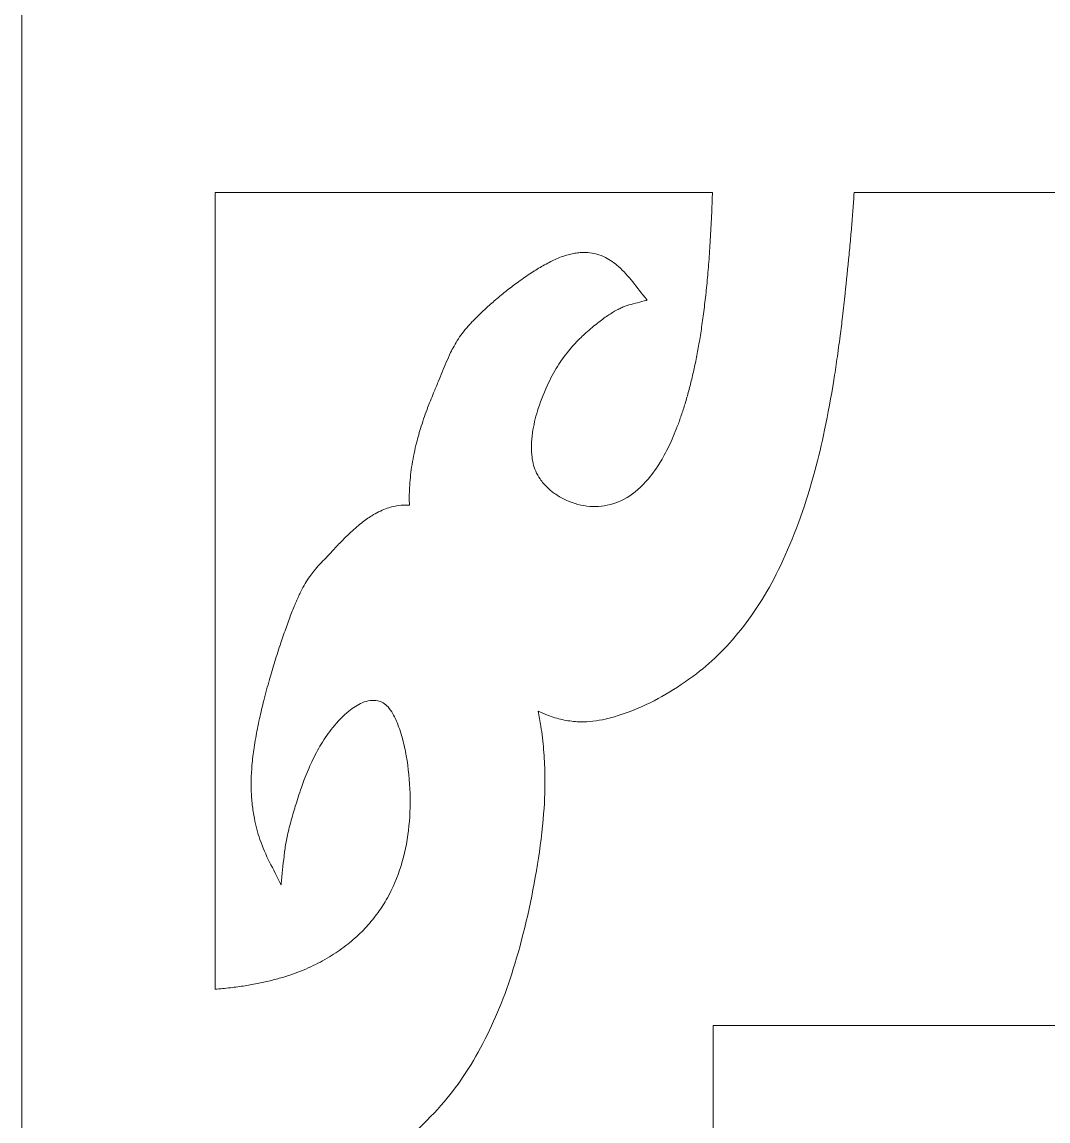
# Model space of a CAD drawing. Header units: centimetres. Extents: x 1.9 to 6.4, y -9.5 to 9.5.
# Drawn here: x 1.854 to 2.987, y -5.861 to -4.648 of the extents above; entities that cross this region are included whole.
import ezdxf

# ---------------------------------------------------------------- set-up
doc = ezdxf.new("R2010")
doc.units = ezdxf.units.CM
doc.header["$MEASUREMENT"] = 0
doc.layers.add('layer 1', color=7, linetype='Continuous')

msp = doc.modelspace()

# ---------------------------------------------------------------- linework, layer by layer
at = {"layer": 'layer 1', "color": 250, "lineweight": 9}
for points, knots in [([(6.38504, 9.5), (6.38504, 3.16667), (6.38504, -3.16666), (6.38504, -9.5), (6.38504, -9.5), (4.87466, -9.5), (3.36432, -9.5), (1.85394, -9.5), (1.85394, -9.5), (1.85394, -3.16666), (1.85394, 3.16667), (1.85394, 9.5), (1.85394, 9.5), (3.36432, 9.5), (4.87466, 9.5), (6.38504, 9.5)], [0, 0, 0, 0, 0.2, 0.2, 0.2, 0.2, 0.4, 0.4, 0.4, 0.4, 0.6, 0.6, 0.6, 0.6, 1, 1, 1, 1]), ([(6.38504, 9.5), (6.38504, 3.16667), (6.38504, -3.16666), (6.38504, -9.5), (6.38504, -9.5), (4.87466, -9.5), (3.36432, -9.5), (1.85394, -9.5), (1.85394, -9.5), (1.85394, -3.16666), (1.85394, 3.16667), (1.85394, 9.5), (1.85394, 9.5), (3.36432, 9.5), (4.87466, 9.5), (6.38504, 9.5)], [0, 0, 0, 0, 0.2, 0.2, 0.2, 0.2, 0.4, 0.4, 0.4, 0.4, 0.6, 0.6, 0.6, 0.6, 1, 1, 1, 1]), ([(3.32799, -4.83596), (3.14289, -4.83596), (2.95776, -4.83596), (2.77266, -4.83596), (2.77266, -4.83596), (2.77245, -4.83927), (2.77224, -4.84258), (2.77197, -4.84589), (2.77197, -4.84589), (2.77152, -4.85211), (2.7711, -4.85843), (2.7706, -4.86474), (2.7706, -4.86474), (2.77006, -4.87127), (2.76955, -4.8777), (2.76895, -4.88423), (2.76895, -4.88423), (2.76838, -4.89097), (2.76775, -4.89779), (2.76712, -4.90462), (2.76712, -4.90462), (2.76562, -4.91893), (2.76419, -4.93325), (2.76275, -4.94753), (2.76275, -4.94753), (2.76182, -4.95601), (2.76089, -4.9644), (2.75987, -4.97291), (2.75987, -4.97291), (2.75903, -4.97995), (2.75814, -4.9871), (2.75724, -4.99414), (2.75724, -4.99414), (2.75613, -5.00283), (2.7549, -5.01146), (2.75367, -5.02003), (2.75367, -5.02003), (2.75259, -5.02782), (2.7514, -5.03549), (2.75017, -5.04316), (2.75017, -5.04316), (2.7472, -5.06159), (2.74385, -5.07981), (2.7401, -5.09786), (2.7401, -5.09786), (2.7369, -5.11319), (2.73334, -5.12829), (2.72932, -5.14311), (2.72932, -5.14311), (2.71992, -5.17815), (2.70806, -5.21129), (2.69392, -5.24217), (2.69392, -5.24217), (2.68149, -5.2693), (2.6669, -5.29374), (2.65049, -5.31488), (2.65049, -5.31488), (2.6345, -5.33551), (2.61716, -5.35301), (2.59865, -5.36709), (2.59865, -5.36709), (2.57648, -5.3839), (2.55348, -5.39725), (2.52976, -5.40708), (2.52976, -5.40708), (2.5182, -5.41174), (2.50649, -5.41538), (2.49469, -5.41788), (2.49469, -5.41788), (2.48549, -5.41974), (2.47627, -5.42046), (2.46701, -5.42004), (2.46701, -5.42004), (2.4615, -5.41974), (2.45599, -5.41902), (2.45051, -5.41776), (2.45051, -5.41776), (2.44506, -5.41662), (2.43963, -5.41496), (2.4343, -5.41289), (2.4343, -5.41289), (2.4308, -5.41156), (2.42729, -5.41), (2.42388, -5.40835), (2.42388, -5.40835), (2.42496, -5.41382), (2.42595, -5.41932), (2.42679, -5.42492), (2.42679, -5.42492), (2.42807, -5.4334), (2.42909, -5.44212), (2.42987, -5.45081), (2.42987, -5.45081), (2.43059, -5.45962), (2.43101, -5.46831), (2.43122, -5.47724), (2.43122, -5.47724), (2.43152, -5.49194), (2.4311, -5.50665), (2.42987, -5.52126), (2.42987, -5.52126), (2.42831, -5.54021), (2.42607, -5.55897), (2.4231, -5.57741), (2.4231, -5.57741), (2.41696, -5.61533), (2.40861, -5.65211), (2.39809, -5.68744), (2.39809, -5.68744), (2.38923, -5.71697), (2.37826, -5.74473), (2.36539, -5.7702), (2.36539, -5.7702), (2.35218, -5.79654), (2.3369, -5.81972), (2.31989, -5.83963), (2.31989, -5.83963), (2.30057, -5.86222), (2.27985, -5.88116), (2.25786, -5.8962), (2.25786, -5.8962), (2.24858, -5.90251), (2.23914, -5.90831), (2.22959, -5.91337), (2.22959, -5.91337), (2.21824, -5.91938), (2.20685, -5.92479), (2.19532, -5.92946), (2.19532, -5.92946), (2.19047, -5.9315), (2.18565, -5.93336), (2.1808, -5.93514), (2.1808, -5.93514), (2.17541, -5.93712), (2.17004, -5.93896), (2.16465, -5.94073), (2.16465, -5.94073), (2.16019, -5.94218), (2.15576, -5.94365), (2.15126, -5.94497), (2.15126, -5.94497), (2.14602, -5.94654), (2.14075, -5.9481), (2.13548, -5.94954), (2.13548, -5.94954), (2.12656, -5.95183), (2.11763, -5.9542), (2.10867, -5.95649), (2.10867, -5.95649), (2.10436, -5.95751), (2.10008, -5.95856), (2.09577, -5.9595), (2.09577, -5.9595), (2.09172, -5.96043), (2.08765, -5.96124), (2.08358, -5.96208), (2.08358, -5.96208), (2.07968, -5.96289), (2.07573, -5.96365), (2.07177, -5.96434), (2.07177, -5.96434), (2.07022, -5.96458), (2.06872, -5.96488), (2.06719, -5.96518), (2.06719, -5.96518), (2.06719, -6.28749), (2.06719, -6.60988), (2.06719, -6.93228), (2.06719, -6.93228), (2.25043, -6.93228), (2.43367, -6.93228), (2.61701, -6.93228), (2.61701, -6.93228), (2.61701, -6.62098), (2.61701, -6.30965), (2.61701, -5.99844), (2.61701, -5.99844), (2.61701, -5.937), (2.61701, -5.87569), (2.61701, -5.81425), (2.61701, -5.81425), (2.61701, -5.79943), (2.61701, -5.78472), (2.61701, -5.7699), (2.61701, -5.7699), (2.61701, -5.76523), (2.61701, -5.76069), (2.61701, -5.75612), (2.61701, -5.75612), (2.61701, -5.75591), (2.61701, -5.7557), (2.61701, -5.75549), (2.61701, -5.75549), (2.61716, -5.75549), (2.61725, -5.75549), (2.6174, -5.75549), (2.6174, -5.75549), (2.62024, -5.75549), (2.62315, -5.75549), (2.62602, -5.75549), (2.62602, -5.75549), (2.86006, -5.75549), (3.09398, -5.75549), (3.32799, -5.75549), (3.32799, -5.75549), (3.32799, -5.44894), (3.32799, -5.14248), (3.32799, -4.83596)], [0, 0, 0, 0, 0.0188679, 0.0188679, 0.0188679, 0.0188679, 0.0377358, 0.0377358, 0.0377358, 0.0377358, 0.0566038, 0.0566038, 0.0566038, 0.0566038, 0.0754717, 0.0754717, 0.0754717, 0.0754717, 0.0943396, 0.0943396, 0.0943396, 0.0943396, 0.1132075, 0.1132075, 0.1132075, 0.1132075, 0.1320755, 0.1320755, 0.1320755, 0.1320755, 0.1509434, 0.1509434, 0.1509434, 0.1509434, 0.1698113, 0.1698113, 0.1698113, 0.1698113, 0.1886792, 0.1886792, 0.1886792, 0.1886792, 0.2075472, 0.2075472, 0.2075472, 0.2075472, 0.2264151, 0.2264151, 0.2264151, 0.2264151, 0.245283, 0.245283, 0.245283, 0.245283, 0.2641509, 0.2641509, 0.2641509, 0.2641509, 0.2830189, 0.2830189, 0.2830189, 0.2830189, 0.3018868, 0.3018868, 0.3018868, 0.3018868, 0.3207547, 0.3207547, 0.3207547, 0.3207547, 0.3396226, 0.3396226, 0.3396226, 0.3396226, 0.3584906, 0.3584906, 0.3584906, 0.3584906, 0.3773585, 0.3773585, 0.3773585, 0.3773585, 0.3962264, 0.3962264, 0.3962264, 0.3962264, 0.4150943, 0.4150943, 0.4150943, 0.4150943, 0.4339623, 0.4339623, 0.4339623, 0.4339623, 0.4528302, 0.4528302, 0.4528302, 0.4528302, 0.4716981, 0.4716981, 0.4716981, 0.4716981, 0.490566, 0.490566, 0.490566, 0.490566, 0.509434, 0.509434, 0.509434, 0.509434, 0.5283019, 0.5283019, 0.5283019, 0.5283019, 0.5471698, 0.5471698, 0.5471698, 0.5471698, 0.5660377, 0.5660377, 0.5660377, 0.5660377, 0.5849057, 0.5849057, 0.5849057, 0.5849057, 0.6037736, 0.6037736, 0.6037736, 0.6037736, 0.6226415, 0.6226415, 0.6226415, 0.6226415, 0.6415094, 0.6415094, 0.6415094, 0.6415094, 0.6603774, 0.6603774, 0.6603774, 0.6603774, 0.6792453, 0.6792453, 0.6792453, 0.6792453, 0.6981132, 0.6981132, 0.6981132, 0.6981132, 0.7169811, 0.7169811, 0.7169811, 0.7169811, 0.7358491, 0.7358491, 0.7358491, 0.7358491, 0.754717, 0.754717, 0.754717, 0.754717, 0.7735849, 0.7735849, 0.7735849, 0.7735849, 0.7924528, 0.7924528, 0.7924528, 0.7924528, 0.8113208, 0.8113208, 0.8113208, 0.8113208, 0.8301887, 0.8301887, 0.8301887, 0.8301887, 0.8490566, 0.8490566, 0.8490566, 0.8490566, 0.8679245, 0.8679245, 0.8679245, 0.8679245, 0.8867925, 0.8867925, 0.8867925, 0.8867925, 0.9056604, 0.9056604, 0.9056604, 0.9056604, 0.9245283, 0.9245283, 0.9245283, 0.9245283, 0.9433962, 0.9433962, 0.9433962, 0.9433962, 0.9622642, 0.9622642, 0.9622642, 0.9622642, 1, 1, 1, 1]), ([(2.2817, -5.18116), (2.28149, -5.17472), (2.28149, -5.16819), (2.28185, -5.16176), (2.28185, -5.16176), (2.28221, -5.15409), (2.28299, -5.14654), (2.28413, -5.13918), (2.28413, -5.13918), (2.28536, -5.13091), (2.28697, -5.12273), (2.28892, -5.11485), (2.28892, -5.11485), (2.29036, -5.10853), (2.29213, -5.1024), (2.29398, -5.0965), (2.29398, -5.0965), (2.29614, -5.08935), (2.29856, -5.08231), (2.30111, -5.07548), (2.30111, -5.07548), (2.30204, -5.07299), (2.303, -5.07049), (2.30399, -5.06803), (2.30399, -5.06803), (2.30512, -5.06502), (2.30635, -5.06201), (2.30761, -5.0591), (2.30761, -5.0591), (2.30779, -5.05837), (2.30812, -5.05765), (2.30842, -5.05702), (2.30842, -5.05702), (2.31007, -5.05299), (2.31171, -5.04905), (2.31339, -5.04502), (2.31339, -5.04502), (2.31636, -5.03774), (2.31941, -5.03053), (2.32241, -5.02325), (2.32241, -5.02325), (2.32396, -5.01964), (2.32555, -5.01609), (2.3272, -5.01269), (2.3272, -5.01269), (2.32834, -5.0102), (2.32956, -5.00782), (2.33091, -5.00545), (2.33091, -5.00545), (2.33247, -5.00265), (2.33403, -4.99994), (2.33576, -4.99736), (2.33576, -4.99736), (2.33753, -4.99465), (2.33945, -4.99207), (2.34134, -4.9896), (2.34134, -4.9896), (2.34238, -4.98825), (2.3434, -4.98698), (2.34442, -4.98587), (2.34442, -4.98587), (2.34568, -4.9844), (2.34682, -4.98307), (2.34804, -4.98172), (2.34804, -4.98172), (2.34924, -4.98037), (2.35041, -4.97913), (2.35167, -4.97787), (2.35167, -4.97787), (2.35311, -4.97634), (2.3546, -4.97489), (2.3561, -4.97342), (2.3561, -4.97342), (2.35754, -4.97186), (2.3591, -4.97041), (2.36062, -4.96897), (2.36062, -4.96897), (2.3623, -4.96732), (2.36404, -4.96575), (2.36575, -4.96422), (2.36575, -4.96422), (2.36754, -4.96254), (2.36931, -4.96088), (2.37117, -4.95935), (2.37117, -4.95935), (2.37302, -4.95766), (2.37494, -4.95601), (2.37683, -4.95436), (2.37683, -4.95436), (2.38108, -4.95075), (2.3853, -4.94732), (2.38959, -4.94389), (2.38959, -4.94389), (2.39375, -4.94058), (2.39788, -4.93749), (2.40211, -4.93436), (2.40211, -4.93436), (2.40687, -4.93096), (2.41166, -4.92762), (2.41645, -4.92453), (2.41645, -4.92453), (2.42068, -4.92173), (2.42487, -4.91923), (2.42909, -4.91686), (2.42909, -4.91686), (2.43143, -4.9155), (2.43379, -4.91427), (2.4361, -4.91304), (2.4361, -4.91304), (2.43823, -4.91199), (2.44029, -4.91096), (2.44248, -4.91003), (2.44248, -4.91003), (2.44467, -4.90898), (2.44694, -4.90805), (2.44928, -4.90711), (2.44928, -4.90711), (2.45123, -4.90639), (2.45323, -4.90567), (2.45524, -4.90507), (2.45524, -4.90507), (2.45734, -4.90444), (2.45937, -4.9039), (2.46144, -4.90351), (2.46144, -4.90351), (2.46342, -4.90308), (2.46536, -4.90278), (2.46734, -4.90257), (2.46734, -4.90257), (2.4692, -4.90224), (2.47108, -4.90215), (2.473, -4.90215), (2.473, -4.90215), (2.4748, -4.90203), (2.47662, -4.90215), (2.47848, -4.90224), (2.47848, -4.90224), (2.48184, -4.90245), (2.48516, -4.90308), (2.48858, -4.90402), (2.48858, -4.90402), (2.49178, -4.90495), (2.49498, -4.90618), (2.49819, -4.90775), (2.49819, -4.90775), (2.50313, -4.91024), (2.50798, -4.91355), (2.51251, -4.9177), (2.51251, -4.9177), (2.51811, -4.92257), (2.52335, -4.92825), (2.52826, -4.93457), (2.52826, -4.93457), (2.53326, -4.941), (2.53832, -4.94744), (2.54327, -4.95384), (2.54327, -4.95384), (2.5436, -4.95415), (2.54378, -4.95448), (2.54398, -4.95478), (2.54398, -4.95478), (2.54369, -4.9549), (2.54342, -4.9549), (2.54312, -4.95499), (2.54312, -4.95499), (2.53677, -4.95664), (2.53048, -4.95842), (2.52407, -4.96007), (2.52407, -4.96007), (2.52275, -4.96046), (2.5214, -4.96088), (2.52005, -4.9613), (2.52005, -4.9613), (2.5185, -4.96193), (2.51685, -4.96254), (2.51541, -4.96329), (2.51541, -4.96329), (2.51385, -4.96401), (2.51233, -4.96473), (2.51086, -4.96554), (2.51086, -4.96554), (2.50912, -4.9665), (2.50735, -4.96753), (2.50571, -4.96855), (2.50571, -4.96855), (2.504, -4.9696), (2.50235, -4.97062), (2.50071, -4.97177), (2.50071, -4.97177), (2.49882, -4.973), (2.49693, -4.97435), (2.49504, -4.9758), (2.49504, -4.9758), (2.49322, -4.97715), (2.49142, -4.9785), (2.48962, -4.97995), (2.48962, -4.97995), (2.48756, -4.98151), (2.48549, -4.98316), (2.48342, -4.98494), (2.48342, -4.98494), (2.48115, -4.9868), (2.4789, -4.98876), (2.47662, -4.99074), (2.47662, -4.99074), (2.4748, -4.9924), (2.473, -4.99405), (2.47123, -4.99579), (2.47123, -4.99579), (2.46899, -4.99799), (2.4668, -5.00015), (2.46464, -5.00244), (2.46464, -5.00244), (2.4627, -5.00461), (2.46078, -5.00677), (2.45886, -5.00906), (2.45886, -5.00906), (2.45671, -5.01155), (2.45464, -5.01423), (2.45257, -5.01706), (2.45257, -5.01706), (2.45063, -5.01973), (2.44865, -5.02253), (2.44679, -5.02545), (2.44679, -5.02545), (2.44473, -5.02863), (2.44272, -5.03197), (2.4408, -5.03537), (2.4408, -5.03537), (2.43886, -5.0388), (2.437, -5.04244), (2.43523, -5.04604), (2.43523, -5.04604), (2.43101, -5.05486), (2.42718, -5.06427), (2.424, -5.07422), (2.424, -5.07422), (2.42151, -5.0818), (2.41957, -5.08977), (2.4181, -5.09795), (2.4181, -5.09795), (2.41657, -5.10697), (2.41615, -5.11629), (2.41681, -5.12561), (2.41681, -5.12561), (2.41729, -5.13205), (2.41873, -5.13803), (2.4211, -5.14342), (2.4211, -5.14342), (2.42244, -5.14654), (2.42403, -5.14946), (2.42586, -5.15193), (2.42586, -5.15193), (2.42837, -5.15556), (2.4311, -5.15878), (2.43406, -5.16167), (2.43406, -5.16167), (2.437, -5.16447), (2.44002, -5.16696), (2.4432, -5.16901), (2.4432, -5.16901), (2.447, -5.17159), (2.45093, -5.17379), (2.45488, -5.17556), (2.45488, -5.17556), (2.46342, -5.17938), (2.47207, -5.18167), (2.48091, -5.18239), (2.48091, -5.18239), (2.48941, -5.18302), (2.49798, -5.18209), (2.50634, -5.17959), (2.50634, -5.17959), (2.5149, -5.17701), (2.52305, -5.17255), (2.53084, -5.16633), (2.53084, -5.16633), (2.53889, -5.15989), (2.54632, -5.15184), (2.55303, -5.14218), (2.55303, -5.14218), (2.55659, -5.13713), (2.55998, -5.13163), (2.56309, -5.12582), (2.56309, -5.12582), (2.5666, -5.11939), (2.56989, -5.11256), (2.57295, -5.10541), (2.57295, -5.10541), (2.57447, -5.10177), (2.57597, -5.09807), (2.57744, -5.09431), (2.57744, -5.09431), (2.57897, -5.09019), (2.58041, -5.08613), (2.58187, -5.08189), (2.58187, -5.08189), (2.58331, -5.07765), (2.58466, -5.07341), (2.58601, -5.06905), (2.58601, -5.06905), (2.58744, -5.06439), (2.58876, -5.05964), (2.59002, -5.05486), (2.59002, -5.05486), (2.59137, -5.04998), (2.5926, -5.04502), (2.59379, -5.04003), (2.59379, -5.04003), (2.59502, -5.03477), (2.59619, -5.02947), (2.59736, -5.02409), (2.59736, -5.02409), (2.59847, -5.01859), (2.59957, -5.01291), (2.60053, -5.00731), (2.60053, -5.00731), (2.60167, -5.0013), (2.60272, -4.99519), (2.60362, -4.98906), (2.60362, -4.98906), (2.60455, -4.98274), (2.6055, -4.97643), (2.60631, -4.97002), (2.60631, -4.97002), (2.60724, -4.96308), (2.60808, -4.95613), (2.60886, -4.94909), (2.60886, -4.94909), (2.60922, -4.94545), (2.60961, -4.94194), (2.60994, -4.9383), (2.60994, -4.9383), (2.61033, -4.93457), (2.61066, -4.93075), (2.61102, -4.92702), (2.61102, -4.92702), (2.61137, -4.92317), (2.61167, -4.91935), (2.61197, -4.9155), (2.61197, -4.9155), (2.6123, -4.91147), (2.6126, -4.90753), (2.61293, -4.90351), (2.61293, -4.90351), (2.61317, -4.89936), (2.61344, -4.89533), (2.61371, -4.89127), (2.61371, -4.89127), (2.61395, -4.88694), (2.61422, -4.88267), (2.61443, -4.87834), (2.61443, -4.87834), (2.61467, -4.87397), (2.61488, -4.86961), (2.61509, -4.86528), (2.61509, -4.86528), (2.6153, -4.86071), (2.61551, -4.85614), (2.6156, -4.8516), (2.6156, -4.8516), (2.61581, -4.84694), (2.61596, -4.84237), (2.61611, -4.83771), (2.61611, -4.83771), (2.61611, -4.8372), (2.61611, -4.83657), (2.61611, -4.83596), (2.61611, -4.83596), (2.43317, -4.83596), (2.25013, -4.83596), (2.06719, -4.83596), (2.06719, -4.83596), (2.06719, -5.12913), (2.06719, -5.42221), (2.06719, -5.71529), (2.06719, -5.71529), (2.06986, -5.71511), (2.07264, -5.71489), (2.07537, -5.71456), (2.07537, -5.71456), (2.07821, -5.71426), (2.08112, -5.71405), (2.08399, -5.71363), (2.08399, -5.71363), (2.08669, -5.71333), (2.08942, -5.71303), (2.09214, -5.71261), (2.09214, -5.71261), (2.09484, -5.71231), (2.0975, -5.71189), (2.1002, -5.71147), (2.1002, -5.71147), (2.10271, -5.71105), (2.10526, -5.71062), (2.10784, -5.71023), (2.10784, -5.71023), (2.11035, -5.70969), (2.1129, -5.7093), (2.11535, -5.70876), (2.11535, -5.70876), (2.11778, -5.70825), (2.12021, -5.70774), (2.1226, -5.70723), (2.1226, -5.70723), (2.12497, -5.70672), (2.12733, -5.70608), (2.12967, -5.70554), (2.12967, -5.70554), (2.13189, -5.70494), (2.13413, -5.70431), (2.13641, -5.70371), (2.13641, -5.70371), (2.14075, -5.70257), (2.14512, -5.70121), (2.14953, -5.69977), (2.14953, -5.69977), (2.15348, -5.69842), (2.15746, -5.69697), (2.16145, -5.69541), (2.16145, -5.69541), (2.16525, -5.69384), (2.16909, -5.69219), (2.17283, -5.69054), (2.17283, -5.69054), (2.17633, -5.68888), (2.17987, -5.68711), (2.18337, -5.68536), (2.18337, -5.68536), (2.18667, -5.6835), (2.19008, -5.68164), (2.19332, -5.67965), (2.19332, -5.67965), (2.19646, -5.67779), (2.19958, -5.67583), (2.20266, -5.67367), (2.20266, -5.67367), (2.20566, -5.67159), (2.20853, -5.66952), (2.21153, -5.66723), (2.21153, -5.66723), (2.21422, -5.66516), (2.21689, -5.66299), (2.21958, -5.66059), (2.21958, -5.66059), (2.22216, -5.65842), (2.22474, -5.65604), (2.22731, -5.65355), (2.22731, -5.65355), (2.22971, -5.65126), (2.23195, -5.64889), (2.23429, -5.64639), (2.23429, -5.64639), (2.23872, -5.64152), (2.24301, -5.63626), (2.24702, -5.63066), (2.24702, -5.63066), (2.2507, -5.62558), (2.25415, -5.62029), (2.25735, -5.61461), (2.25735, -5.61461), (2.26334, -5.60384), (2.26837, -5.59202), (2.27242, -5.57906), (2.27242, -5.57906), (2.27634, -5.56673), (2.27907, -5.55359), (2.28065, -5.54), (2.28065, -5.54), (2.28227, -5.52665), (2.28284, -5.51296), (2.28242, -5.4994), (2.28242, -5.4994), (2.282, -5.4853), (2.28056, -5.47132), (2.2782, -5.45775), (2.2782, -5.45775), (2.27706, -5.45144), (2.27571, -5.44521), (2.27412, -5.43911), (2.27412, -5.43911), (2.27278, -5.43415), (2.27122, -5.42916), (2.26942, -5.42449), (2.26942, -5.42449), (2.26769, -5.41983), (2.26571, -5.41547), (2.26343, -5.41144), (2.26343, -5.41144), (2.26178, -5.40853), (2.26002, -5.40594), (2.25807, -5.40377), (2.25807, -5.40377), (2.25472, -5.40005), (2.25094, -5.39776), (2.24693, -5.39704), (2.24693, -5.39704), (2.24109, -5.3959), (2.23528, -5.39662), (2.22959, -5.39911), (2.22959, -5.39911), (2.22444, -5.40128), (2.21946, -5.4045), (2.21473, -5.40844), (2.21473, -5.40844), (2.20853, -5.41361), (2.20266, -5.41962), (2.19709, -5.42648), (2.19709, -5.42648), (2.19481, -5.42928), (2.1926, -5.43228), (2.19044, -5.43538), (2.19044, -5.43538), (2.18831, -5.43839), (2.18622, -5.4416), (2.18418, -5.44491), (2.18418, -5.44491), (2.18232, -5.4478), (2.18068, -5.45093), (2.17897, -5.45411), (2.17897, -5.45411), (2.17723, -5.45733), (2.17553, -5.46076), (2.17391, -5.46419), (2.17391, -5.46419), (2.17253, -5.4672), (2.17115, -5.47029), (2.16983, -5.47339), (2.16983, -5.47339), (2.1684, -5.47682), (2.16696, -5.48034), (2.16561, -5.48386), (2.16561, -5.48386), (2.16459, -5.48674), (2.16354, -5.48966), (2.16253, -5.49255), (2.16253, -5.49255), (2.16127, -5.49618), (2.16004, -5.49982), (2.15881, -5.50343), (2.15881, -5.50343), (2.15776, -5.50674), (2.15675, -5.50996), (2.1557, -5.51327), (2.1557, -5.51327), (2.15477, -5.51618), (2.15396, -5.51907), (2.15312, -5.52199), (2.15312, -5.52199), (2.15219, -5.52487), (2.15138, -5.528), (2.15061, -5.53101), (2.15061, -5.53101), (2.14989, -5.53359), (2.14923, -5.53627), (2.1486, -5.53898), (2.1486, -5.53898), (2.14791, -5.54165), (2.14731, -5.54448), (2.14674, -5.54716), (2.14674, -5.54716), (2.1462, -5.54965), (2.14569, -5.55203), (2.1453, -5.5544), (2.1453, -5.5544), (2.14489, -5.5569), (2.14447, -5.55939), (2.14405, -5.56186), (2.14405, -5.56186), (2.14375, -5.56406), (2.14354, -5.56622), (2.14327, -5.56839), (2.14327, -5.56839), (2.14219, -5.57855), (2.14117, -5.58859), (2.14012, -5.59876), (2.14012, -5.59876), (2.14003, -5.59927), (2.14003, -5.59969), (2.13991, -5.6002), (2.13991, -5.6002), (2.13976, -5.59978), (2.13955, -5.59948), (2.1394, -5.59906), (2.1394, -5.59906), (2.13539, -5.59109), (2.13135, -5.583), (2.12733, -5.57503), (2.12733, -5.57503), (2.12335, -5.56715), (2.11979, -5.55876), (2.1167, -5.54995), (2.1167, -5.54995), (2.11413, -5.54258), (2.11206, -5.53495), (2.11053, -5.52695), (2.11053, -5.52695), (2.10954, -5.52187), (2.10876, -5.51681), (2.1082, -5.51161), (2.1082, -5.51161), (2.10763, -5.50623), (2.10721, -5.50085), (2.10706, -5.49546), (2.10706, -5.49546), (2.107, -5.49255), (2.10697, -5.48966), (2.107, -5.48674), (2.107, -5.48674), (2.107, -5.48364), (2.10712, -5.48064), (2.10721, -5.47763), (2.10721, -5.47763), (2.10742, -5.47453), (2.10763, -5.47144), (2.10784, -5.46831), (2.10784, -5.46831), (2.10814, -5.465), (2.10846, -5.46169), (2.10885, -5.45838), (2.10885, -5.45838), (2.10927, -5.45517), (2.10969, -5.45195), (2.11014, -5.44885), (2.11014, -5.44885), (2.11071, -5.44512), (2.11128, -5.44148), (2.11197, -5.43797), (2.11197, -5.43797), (2.11254, -5.43454), (2.1132, -5.43111), (2.11383, -5.4278), (2.11383, -5.4278), (2.11457, -5.42407), (2.11535, -5.42034), (2.11619, -5.41662), (2.11619, -5.41662), (2.11769, -5.40988), (2.11928, -5.40317), (2.12098, -5.39653), (2.12098, -5.39653), (2.12299, -5.38874), (2.12506, -5.3811), (2.12718, -5.37352), (2.12718, -5.37352), (2.12907, -5.36679), (2.13111, -5.36017), (2.13311, -5.35353), (2.13311, -5.35353), (2.13527, -5.3467), (2.13746, -5.33987), (2.1397, -5.33314), (2.1397, -5.33314), (2.14075, -5.33013), (2.14177, -5.327), (2.14282, -5.324), (2.14282, -5.324), (2.14384, -5.32111), (2.14483, -5.31831), (2.14584, -5.31539), (2.14584, -5.31539), (2.14683, -5.3126), (2.14788, -5.30992), (2.14884, -5.30722), (2.14884, -5.30722), (2.14971, -5.30472), (2.15064, -5.30234), (2.15159, -5.29997), (2.15159, -5.29997), (2.15252, -5.29759), (2.15345, -5.29531), (2.15441, -5.29293), (2.15441, -5.29293), (2.15519, -5.29095), (2.15603, -5.28908), (2.15684, -5.28713), (2.15684, -5.28713), (2.15767, -5.28526), (2.15851, -5.28331), (2.15941, -5.28141), (2.15941, -5.28141), (2.16016, -5.27976), (2.16097, -5.27811), (2.16175, -5.27645), (2.16175, -5.27645), (2.16331, -5.27335), (2.16489, -5.27035), (2.16666, -5.26755), (2.16666, -5.26755), (2.16825, -5.26475), (2.16995, -5.26217), (2.17172, -5.25976), (2.17172, -5.25976), (2.17316, -5.25772), (2.17469, -5.25573), (2.17624, -5.25378), (2.17624, -5.25378), (2.17834, -5.25116), (2.18053, -5.2487), (2.18274, -5.24629), (2.18274, -5.24629), (2.1873, -5.24142), (2.19194, -5.23658), (2.19646, -5.2318), (2.19646, -5.2318), (2.19895, -5.22912), (2.20143, -5.2265), (2.20389, -5.22383), (2.20389, -5.22383), (2.20431, -5.22341), (2.20482, -5.22298), (2.20524, -5.22247), (2.20524, -5.22247), (2.20709, -5.22061), (2.20895, -5.21865), (2.21087, -5.21679), (2.21087, -5.21679), (2.2124, -5.21523), (2.21395, -5.21366), (2.21557, -5.21222), (2.21557, -5.21222), (2.21979, -5.20807), (2.22423, -5.20434), (2.22866, -5.20073), (2.22866, -5.20073), (2.23237, -5.19782), (2.23624, -5.19514), (2.2401, -5.19264), (2.2401, -5.19264), (2.24513, -5.18955), (2.25022, -5.18705), (2.25538, -5.18509), (2.25538, -5.18509), (2.26002, -5.1832), (2.26478, -5.18209), (2.26951, -5.18146), (2.26951, -5.18146), (2.27356, -5.18082), (2.27769, -5.18082), (2.2817, -5.18116)], [0, 0, 0, 0, 0.0053763, 0.0053763, 0.0053763, 0.0053763, 0.0107527, 0.0107527, 0.0107527, 0.0107527, 0.016129, 0.016129, 0.016129, 0.016129, 0.0215054, 0.0215054, 0.0215054, 0.0215054, 0.0268817, 0.0268817, 0.0268817, 0.0268817, 0.0322581, 0.0322581, 0.0322581, 0.0322581, 0.0376344, 0.0376344, 0.0376344, 0.0376344, 0.0430108, 0.0430108, 0.0430108, 0.0430108, 0.0483871, 0.0483871, 0.0483871, 0.0483871, 0.0537634, 0.0537634, 0.0537634, 0.0537634, 0.0591398, 0.0591398, 0.0591398, 0.0591398, 0.0645161, 0.0645161, 0.0645161, 0.0645161, 0.0698925, 0.0698925, 0.0698925, 0.0698925, 0.0752688, 0.0752688, 0.0752688, 0.0752688, 0.0806452, 0.0806452, 0.0806452, 0.0806452, 0.0860215, 0.0860215, 0.0860215, 0.0860215, 0.0913978, 0.0913978, 0.0913978, 0.0913978, 0.0967742, 0.0967742, 0.0967742, 0.0967742, 0.1021505, 0.1021505, 0.1021505, 0.1021505, 0.1075269, 0.1075269, 0.1075269, 0.1075269, 0.1129032, 0.1129032, 0.1129032, 0.1129032, 0.1182796, 0.1182796, 0.1182796, 0.1182796, 0.1236559, 0.1236559, 0.1236559, 0.1236559, 0.1290323, 0.1290323, 0.1290323, 0.1290323, 0.1344086, 0.1344086, 0.1344086, 0.1344086, 0.1397849, 0.1397849, 0.1397849, 0.1397849, 0.1451613, 0.1451613, 0.1451613, 0.1451613, 0.1505376, 0.1505376, 0.1505376, 0.1505376, 0.155914, 0.155914, 0.155914, 0.155914, 0.1612903, 0.1612903, 0.1612903, 0.1612903, 0.1666667, 0.1666667, 0.1666667, 0.1666667, 0.172043, 0.172043, 0.172043, 0.172043, 0.1774194, 0.1774194, 0.1774194, 0.1774194, 0.1827957, 0.1827957, 0.1827957, 0.1827957, 0.188172, 0.188172, 0.188172, 0.188172, 0.1935484, 0.1935484, 0.1935484, 0.1935484, 0.1989247, 0.1989247, 0.1989247, 0.1989247, 0.2043011, 0.2043011, 0.2043011, 0.2043011, 0.2096774, 0.2096774, 0.2096774, 0.2096774, 0.2150538, 0.2150538, 0.2150538, 0.2150538, 0.2204301, 0.2204301, 0.2204301, 0.2204301, 0.2258065, 0.2258065, 0.2258065, 0.2258065, 0.2311828, 0.2311828, 0.2311828, 0.2311828, 0.2365591, 0.2365591, 0.2365591, 0.2365591, 0.2419355, 0.2419355, 0.2419355, 0.2419355, 0.2473118, 0.2473118, 0.2473118, 0.2473118, 0.2526882, 0.2526882, 0.2526882, 0.2526882, 0.2580645, 0.2580645, 0.2580645, 0.2580645, 0.2634409, 0.2634409, 0.2634409, 0.2634409, 0.2688172, 0.2688172, 0.2688172, 0.2688172, 0.2741935, 0.2741935, 0.2741935, 0.2741935, 0.2795699, 0.2795699, 0.2795699, 0.2795699, 0.2849462, 0.2849462, 0.2849462, 0.2849462, 0.2903226, 0.2903226, 0.2903226, 0.2903226, 0.2956989, 0.2956989, 0.2956989, 0.2956989, 0.3010753, 0.3010753, 0.3010753, 0.3010753, 0.3064516, 0.3064516, 0.3064516, 0.3064516, 0.311828, 0.311828, 0.311828, 0.311828, 0.3172043, 0.3172043, 0.3172043, 0.3172043, 0.3225806, 0.3225806, 0.3225806, 0.3225806, 0.327957, 0.327957, 0.327957, 0.327957, 0.3333333, 0.3333333, 0.3333333, 0.3333333, 0.3387097, 0.3387097, 0.3387097, 0.3387097, 0.344086, 0.344086, 0.344086, 0.344086, 0.3494624, 0.3494624, 0.3494624, 0.3494624, 0.3548387, 0.3548387, 0.3548387, 0.3548387, 0.3602151, 0.3602151, 0.3602151, 0.3602151, 0.3655914, 0.3655914, 0.3655914, 0.3655914, 0.3709677, 0.3709677, 0.3709677, 0.3709677, 0.3763441, 0.3763441, 0.3763441, 0.3763441, 0.3817204, 0.3817204, 0.3817204, 0.3817204, 0.3870968, 0.3870968, 0.3870968, 0.3870968, 0.3924731, 0.3924731, 0.3924731, 0.3924731, 0.3978495, 0.3978495, 0.3978495, 0.3978495, 0.4032258, 0.4032258, 0.4032258, 0.4032258, 0.4086022, 0.4086022, 0.4086022, 0.4086022, 0.4139785, 0.4139785, 0.4139785, 0.4139785, 0.4193548, 0.4193548, 0.4193548, 0.4193548, 0.4247312, 0.4247312, 0.4247312, 0.4247312, 0.4301075, 0.4301075, 0.4301075, 0.4301075, 0.4354839, 0.4354839, 0.4354839, 0.4354839, 0.4408602, 0.4408602, 0.4408602, 0.4408602, 0.4462366, 0.4462366, 0.4462366, 0.4462366, 0.4516129, 0.4516129, 0.4516129, 0.4516129, 0.4569892, 0.4569892, 0.4569892, 0.4569892, 0.4623656, 0.4623656, 0.4623656, 0.4623656, 0.4677419, 0.4677419, 0.4677419, 0.4677419, 0.4731183, 0.4731183, 0.4731183, 0.4731183, 0.4784946, 0.4784946, 0.4784946, 0.4784946, 0.483871, 0.483871, 0.483871, 0.483871, 0.4892473, 0.4892473, 0.4892473, 0.4892473, 0.4946237, 0.4946237, 0.4946237, 0.4946237, 0.5, 0.5, 0.5, 0.5, 0.5053763, 0.5053763, 0.5053763, 0.5053763, 0.5107527, 0.5107527, 0.5107527, 0.5107527, 0.516129, 0.516129, 0.516129, 0.516129, 0.5215054, 0.5215054, 0.5215054, 0.5215054, 0.5268817, 0.5268817, 0.5268817, 0.5268817, 0.5322581, 0.5322581, 0.5322581, 0.5322581, 0.5376344, 0.5376344, 0.5376344, 0.5376344, 0.5430108, 0.5430108, 0.5430108, 0.5430108, 0.5483871, 0.5483871, 0.5483871, 0.5483871, 0.5537634, 0.5537634, 0.5537634, 0.5537634, 0.5591398, 0.5591398, 0.5591398, 0.5591398, 0.5645161, 0.5645161, 0.5645161, 0.5645161, 0.5698925, 0.5698925, 0.5698925, 0.5698925, 0.5752688, 0.5752688, 0.5752688, 0.5752688, 0.5806452, 0.5806452, 0.5806452, 0.5806452, 0.5860215, 0.5860215, 0.5860215, 0.5860215, 0.5913978, 0.5913978, 0.5913978, 0.5913978, 0.5967742, 0.5967742, 0.5967742, 0.5967742, 0.6021505, 0.6021505, 0.6021505, 0.6021505, 0.6075269, 0.6075269, 0.6075269, 0.6075269, 0.6129032, 0.6129032, 0.6129032, 0.6129032, 0.6182796, 0.6182796, 0.6182796, 0.6182796, 0.6236559, 0.6236559, 0.6236559, 0.6236559, 0.6290323, 0.6290323, 0.6290323, 0.6290323, 0.6344086, 0.6344086, 0.6344086, 0.6344086, 0.6397849, 0.6397849, 0.6397849, 0.6397849, 0.6451613, 0.6451613, 0.6451613, 0.6451613, 0.6505376, 0.6505376, 0.6505376, 0.6505376, 0.655914, 0.655914, 0.655914, 0.655914, 0.6612903, 0.6612903, 0.6612903, 0.6612903, 0.6666667, 0.6666667, 0.6666667, 0.6666667, 0.672043, 0.672043, 0.672043, 0.672043, 0.6774194, 0.6774194, 0.6774194, 0.6774194, 0.6827957, 0.6827957, 0.6827957, 0.6827957, 0.688172, 0.688172, 0.688172, 0.688172, 0.6935484, 0.6935484, 0.6935484, 0.6935484, 0.6989247, 0.6989247, 0.6989247, 0.6989247, 0.7043011, 0.7043011, 0.7043011, 0.7043011, 0.7096774, 0.7096774, 0.7096774, 0.7096774, 0.7150538, 0.7150538, 0.7150538, 0.7150538, 0.7204301, 0.7204301, 0.7204301, 0.7204301, 0.7258065, 0.7258065, 0.7258065, 0.7258065, 0.7311828, 0.7311828, 0.7311828, 0.7311828, 0.7365591, 0.7365591, 0.7365591, 0.7365591, 0.7419355, 0.7419355, 0.7419355, 0.7419355, 0.7473118, 0.7473118, 0.7473118, 0.7473118, 0.7526882, 0.7526882, 0.7526882, 0.7526882, 0.7580645, 0.7580645, 0.7580645, 0.7580645, 0.7634409, 0.7634409, 0.7634409, 0.7634409, 0.7688172, 0.7688172, 0.7688172, 0.7688172, 0.7741935, 0.7741935, 0.7741935, 0.7741935, 0.7795699, 0.7795699, 0.7795699, 0.7795699, 0.7849462, 0.7849462, 0.7849462, 0.7849462, 0.7903226, 0.7903226, 0.7903226, 0.7903226, 0.7956989, 0.7956989, 0.7956989, 0.7956989, 0.8010753, 0.8010753, 0.8010753, 0.8010753, 0.8064516, 0.8064516, 0.8064516, 0.8064516, 0.811828, 0.811828, 0.811828, 0.811828, 0.8172043, 0.8172043, 0.8172043, 0.8172043, 0.8225806, 0.8225806, 0.8225806, 0.8225806, 0.827957, 0.827957, 0.827957, 0.827957, 0.8333333, 0.8333333, 0.8333333, 0.8333333, 0.8387097, 0.8387097, 0.8387097, 0.8387097, 0.844086, 0.844086, 0.844086, 0.844086, 0.8494624, 0.8494624, 0.8494624, 0.8494624, 0.8548387, 0.8548387, 0.8548387, 0.8548387, 0.8602151, 0.8602151, 0.8602151, 0.8602151, 0.8655914, 0.8655914, 0.8655914, 0.8655914, 0.8709677, 0.8709677, 0.8709677, 0.8709677, 0.8763441, 0.8763441, 0.8763441, 0.8763441, 0.8817204, 0.8817204, 0.8817204, 0.8817204, 0.8870968, 0.8870968, 0.8870968, 0.8870968, 0.8924731, 0.8924731, 0.8924731, 0.8924731, 0.8978495, 0.8978495, 0.8978495, 0.8978495, 0.9032258, 0.9032258, 0.9032258, 0.9032258, 0.9086022, 0.9086022, 0.9086022, 0.9086022, 0.9139785, 0.9139785, 0.9139785, 0.9139785, 0.9193548, 0.9193548, 0.9193548, 0.9193548, 0.9247312, 0.9247312, 0.9247312, 0.9247312, 0.9301075, 0.9301075, 0.9301075, 0.9301075, 0.9354839, 0.9354839, 0.9354839, 0.9354839, 0.9408602, 0.9408602, 0.9408602, 0.9408602, 0.9462366, 0.9462366, 0.9462366, 0.9462366, 0.9516129, 0.9516129, 0.9516129, 0.9516129, 0.9569892, 0.9569892, 0.9569892, 0.9569892, 0.9623656, 0.9623656, 0.9623656, 0.9623656, 0.9677419, 0.9677419, 0.9677419, 0.9677419, 0.9731183, 0.9731183, 0.9731183, 0.9731183, 0.9784946, 0.9784946, 0.9784946, 0.9784946, 0.983871, 0.983871, 0.983871, 0.983871, 0.9892473, 0.9892473, 0.9892473, 0.9892473, 1, 1, 1, 1]), ([(3.32799, -4.83596), (3.14289, -4.83596), (2.95776, -4.83596), (2.77266, -4.83596), (2.77266, -4.83596), (2.77245, -4.83927), (2.77224, -4.84258), (2.77197, -4.84589), (2.77197, -4.84589), (2.77152, -4.85211), (2.7711, -4.85843), (2.7706, -4.86474), (2.7706, -4.86474), (2.77006, -4.87127), (2.76955, -4.8777), (2.76895, -4.88423), (2.76895, -4.88423), (2.76838, -4.89097), (2.76775, -4.89779), (2.76712, -4.90462), (2.76712, -4.90462), (2.76562, -4.91893), (2.76419, -4.93325), (2.76275, -4.94753), (2.76275, -4.94753), (2.76182, -4.95601), (2.76089, -4.9644), (2.75987, -4.97291), (2.75987, -4.97291), (2.75903, -4.97995), (2.75814, -4.9871), (2.75724, -4.99414), (2.75724, -4.99414), (2.75613, -5.00283), (2.7549, -5.01146), (2.75367, -5.02003), (2.75367, -5.02003), (2.75259, -5.02782), (2.7514, -5.03549), (2.75017, -5.04316), (2.75017, -5.04316), (2.7472, -5.06159), (2.74385, -5.07981), (2.7401, -5.09786), (2.7401, -5.09786), (2.7369, -5.11319), (2.73334, -5.12829), (2.72932, -5.14311), (2.72932, -5.14311), (2.71992, -5.17815), (2.70806, -5.21129), (2.69392, -5.24217), (2.69392, -5.24217), (2.68149, -5.2693), (2.6669, -5.29374), (2.65049, -5.31488), (2.65049, -5.31488), (2.6345, -5.33551), (2.61716, -5.35301), (2.59865, -5.36709), (2.59865, -5.36709), (2.57648, -5.3839), (2.55348, -5.39725), (2.52976, -5.40708), (2.52976, -5.40708), (2.5182, -5.41174), (2.50649, -5.41538), (2.49469, -5.41788), (2.49469, -5.41788), (2.48549, -5.41974), (2.47627, -5.42046), (2.46701, -5.42004), (2.46701, -5.42004), (2.4615, -5.41974), (2.45599, -5.41902), (2.45051, -5.41776), (2.45051, -5.41776), (2.44506, -5.41662), (2.43963, -5.41496), (2.4343, -5.41289), (2.4343, -5.41289), (2.4308, -5.41156), (2.42729, -5.41), (2.42388, -5.40835), (2.42388, -5.40835), (2.42496, -5.41382), (2.42595, -5.41932), (2.42679, -5.42492), (2.42679, -5.42492), (2.42807, -5.4334), (2.42909, -5.44212), (2.42987, -5.45081), (2.42987, -5.45081), (2.43059, -5.45962), (2.43101, -5.46831), (2.43122, -5.47724), (2.43122, -5.47724), (2.43152, -5.49194), (2.4311, -5.50665), (2.42987, -5.52126), (2.42987, -5.52126), (2.42831, -5.54021), (2.42607, -5.55897), (2.4231, -5.57741), (2.4231, -5.57741), (2.41696, -5.61533), (2.40861, -5.65211), (2.39809, -5.68744), (2.39809, -5.68744), (2.38923, -5.71697), (2.37826, -5.74473), (2.36539, -5.7702), (2.36539, -5.7702), (2.35218, -5.79654), (2.3369, -5.81972), (2.31989, -5.83963), (2.31989, -5.83963), (2.30057, -5.86222), (2.27985, -5.88116), (2.25786, -5.8962), (2.25786, -5.8962), (2.24858, -5.90251), (2.23914, -5.90831), (2.22959, -5.91337), (2.22959, -5.91337), (2.21824, -5.91938), (2.20685, -5.92479), (2.19532, -5.92946), (2.19532, -5.92946), (2.19047, -5.9315), (2.18565, -5.93336), (2.1808, -5.93514), (2.1808, -5.93514), (2.17541, -5.93712), (2.17004, -5.93896), (2.16465, -5.94073), (2.16465, -5.94073), (2.16019, -5.94218), (2.15576, -5.94365), (2.15126, -5.94497), (2.15126, -5.94497), (2.14602, -5.94654), (2.14075, -5.9481), (2.13548, -5.94954), (2.13548, -5.94954), (2.12656, -5.95183), (2.11763, -5.9542), (2.10867, -5.95649), (2.10867, -5.95649), (2.10436, -5.95751), (2.10008, -5.95856), (2.09577, -5.9595), (2.09577, -5.9595), (2.09172, -5.96043), (2.08765, -5.96124), (2.08358, -5.96208), (2.08358, -5.96208), (2.07968, -5.96289), (2.07573, -5.96365), (2.07177, -5.96434), (2.07177, -5.96434), (2.07022, -5.96458), (2.06872, -5.96488), (2.06719, -5.96518), (2.06719, -5.96518), (2.06719, -6.28749), (2.06719, -6.60988), (2.06719, -6.93228), (2.06719, -6.93228), (2.25043, -6.93228), (2.43367, -6.93228), (2.61701, -6.93228), (2.61701, -6.93228), (2.61701, -6.62098), (2.61701, -6.30965), (2.61701, -5.99844), (2.61701, -5.99844), (2.61701, -5.937), (2.61701, -5.87569), (2.61701, -5.81425), (2.61701, -5.81425), (2.61701, -5.79943), (2.61701, -5.78472), (2.61701, -5.7699), (2.61701, -5.7699), (2.61701, -5.76523), (2.61701, -5.76069), (2.61701, -5.75612), (2.61701, -5.75612), (2.61701, -5.75591), (2.61701, -5.7557), (2.61701, -5.75549), (2.61701, -5.75549), (2.61716, -5.75549), (2.61725, -5.75549), (2.6174, -5.75549), (2.6174, -5.75549), (2.62024, -5.75549), (2.62315, -5.75549), (2.62602, -5.75549), (2.62602, -5.75549), (2.86006, -5.75549), (3.09398, -5.75549), (3.32799, -5.75549), (3.32799, -5.75549), (3.32799, -5.44894), (3.32799, -5.14248), (3.32799, -4.83596)], [0, 0, 0, 0, 0.0188679, 0.0188679, 0.0188679, 0.0188679, 0.0377358, 0.0377358, 0.0377358, 0.0377358, 0.0566038, 0.0566038, 0.0566038, 0.0566038, 0.0754717, 0.0754717, 0.0754717, 0.0754717, 0.0943396, 0.0943396, 0.0943396, 0.0943396, 0.1132075, 0.1132075, 0.1132075, 0.1132075, 0.1320755, 0.1320755, 0.1320755, 0.1320755, 0.1509434, 0.1509434, 0.1509434, 0.1509434, 0.1698113, 0.1698113, 0.1698113, 0.1698113, 0.1886792, 0.1886792, 0.1886792, 0.1886792, 0.2075472, 0.2075472, 0.2075472, 0.2075472, 0.2264151, 0.2264151, 0.2264151, 0.2264151, 0.245283, 0.245283, 0.245283, 0.245283, 0.2641509, 0.2641509, 0.2641509, 0.2641509, 0.2830189, 0.2830189, 0.2830189, 0.2830189, 0.3018868, 0.3018868, 0.3018868, 0.3018868, 0.3207547, 0.3207547, 0.3207547, 0.3207547, 0.3396226, 0.3396226, 0.3396226, 0.3396226, 0.3584906, 0.3584906, 0.3584906, 0.3584906, 0.3773585, 0.3773585, 0.3773585, 0.3773585, 0.3962264, 0.3962264, 0.3962264, 0.3962264, 0.4150943, 0.4150943, 0.4150943, 0.4150943, 0.4339623, 0.4339623, 0.4339623, 0.4339623, 0.4528302, 0.4528302, 0.4528302, 0.4528302, 0.4716981, 0.4716981, 0.4716981, 0.4716981, 0.490566, 0.490566, 0.490566, 0.490566, 0.509434, 0.509434, 0.509434, 0.509434, 0.5283019, 0.5283019, 0.5283019, 0.5283019, 0.5471698, 0.5471698, 0.5471698, 0.5471698, 0.5660377, 0.5660377, 0.5660377, 0.5660377, 0.5849057, 0.5849057, 0.5849057, 0.5849057, 0.6037736, 0.6037736, 0.6037736, 0.6037736, 0.6226415, 0.6226415, 0.6226415, 0.6226415, 0.6415094, 0.6415094, 0.6415094, 0.6415094, 0.6603774, 0.6603774, 0.6603774, 0.6603774, 0.6792453, 0.6792453, 0.6792453, 0.6792453, 0.6981132, 0.6981132, 0.6981132, 0.6981132, 0.7169811, 0.7169811, 0.7169811, 0.7169811, 0.7358491, 0.7358491, 0.7358491, 0.7358491, 0.754717, 0.754717, 0.754717, 0.754717, 0.7735849, 0.7735849, 0.7735849, 0.7735849, 0.7924528, 0.7924528, 0.7924528, 0.7924528, 0.8113208, 0.8113208, 0.8113208, 0.8113208, 0.8301887, 0.8301887, 0.8301887, 0.8301887, 0.8490566, 0.8490566, 0.8490566, 0.8490566, 0.8679245, 0.8679245, 0.8679245, 0.8679245, 0.8867925, 0.8867925, 0.8867925, 0.8867925, 0.9056604, 0.9056604, 0.9056604, 0.9056604, 0.9245283, 0.9245283, 0.9245283, 0.9245283, 0.9433962, 0.9433962, 0.9433962, 0.9433962, 0.9622642, 0.9622642, 0.9622642, 0.9622642, 1, 1, 1, 1])]:
    msp.add_open_spline(points, degree=3, knots=knots, dxfattribs=at)

doc.saveas('drawing.dxf')
